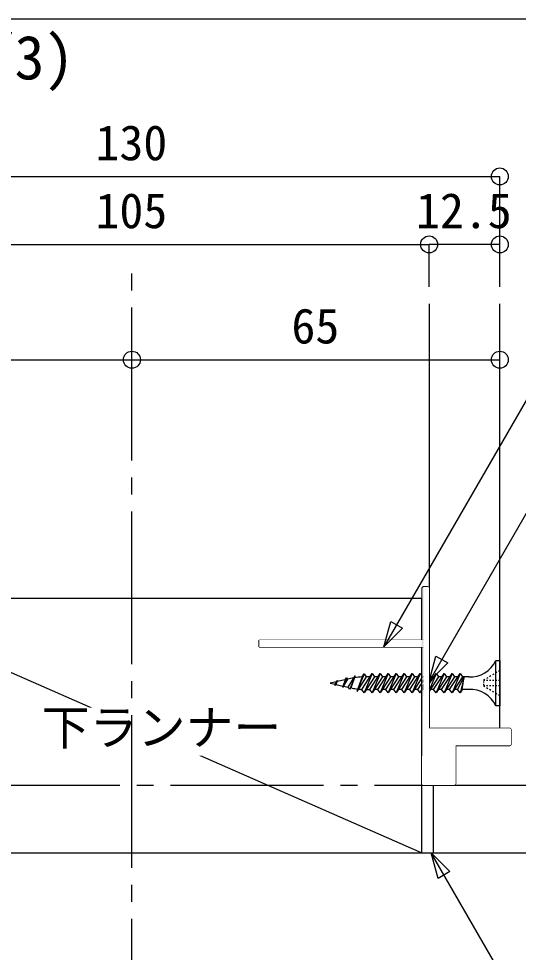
# Model space of a CAD drawing. Units: millimetres on the paper, enlarged 5 times, with parts at other scales. Extents: x -1051 to 1051, y -744 to 744.
# Drawn here: x -45.4 to 101.7, y -532.4 to -257.5 of the extents above; entities that cross this region are included whole.
import ezdxf
from ezdxf.enums import TextEntityAlignment as Align

# ---------------------------------------------------------------- set-up
doc = ezdxf.new("R2010")
doc.units = ezdxf.units.MM
doc.header["$LTSCALE"] = 5
doc.linetypes.add('CHAIN2', pattern=[12, 9, -1, 1, -1])
for name, color, linetype in [('5-0', 7, 'Continuous'), ('6-0', 5, 'Continuous'), ('6-1', 5, 'Continuous')]:
    doc.layers.add(name, color=color, linetype=linetype)
doc.styles.add('ＭＳ ゴシック', font='')
doc.styles.get('ＭＳ ゴシック').set_extended_font_data('MS Gothic')

msp = doc.modelspace()

# ---------------------------------------------------------------- linework, layer by layer
at = {"layer": '5-0', "color": 3}
msp.add_line((-192.5, -257.5), (307.5, -257.5), dxfattribs=at)
at = {"layer": '6-0', "color": 7}
for p, q in [((-97.363, -428.166), (73.304, -428.166)), ((-97.363, -428.166), (73.304, -503.166)), ((73.304, -503.166), (73.304, -428.166)), ((25.471, -442.5), (25.471, -440.5)), ((25.471, -440.5), (74.637, -440.5)), ((25.471, -442.5), (74.637, -442.5)), ((74.637, -442.5), (74.637, -440.5)), ((76.637, -483.166), (76.637, -503.166)), ((76.637, -483.166), (179.631, -483.166)), ((-175.454, -503.166), (179.631, -503.166)), ((-97.363, -503.166), (73.304, -503.166))]:
    msp.add_line(p, q, dxfattribs=at)
at = {"layer": '6-0'}
for p, q in [((95.137, -459.833), (95.137, -446.5)), ((95.137, -446.5), (96.304, -446.5)), ((96.304, -446.5), (96.304, -459.833)), ((56.31, -450.436), (54.171, -455.665)), ((55.649, -455.016), (58.721, -450.291)), ((55.737, -451.316), (56.31, -450.436)), ((56.31, -450.436), (56.928, -451.316)), ((58.721, -450.291), (56.369, -456.041)), ((58.721, -450.291), (59.441, -451.316)), ((60.352, -455.016), (63.425, -450.291)), ((62.704, -455.016), (65.776, -450.291)), ((63.425, -450.291), (64.145, -451.316)), ((65.056, -455.016), (68.128, -450.291)), ((68.128, -450.291), (65.776, -456.041)), ((65.776, -450.291), (66.497, -451.316)), ((67.408, -455.016), (70.48, -450.291)), ((68.128, -450.291), (68.849, -451.316)), ((69.76, -455.016), (72.832, -450.291)), ((70.48, -450.291), (71.2, -451.316)), ((72.112, -455.016), (75.184, -450.291)), ((72.832, -450.291), (73.552, -451.316)), ((74.463, -455.016), (77.536, -450.291)), ((77.536, -450.291), (75.184, -456.041)), ((75.184, -450.291), (75.904, -451.316)), ((76.815, -455.016), (79.887, -450.291)), ((77.536, -450.291), (78.256, -451.316)), ((79.167, -455.016), (82.239, -450.291)), ((79.887, -450.291), (80.608, -451.316)), ((81.519, -455.016), (84.591, -450.291)), ((82.239, -450.291), (82.96, -451.316)), ((84.591, -450.291), (85.312, -451.316)), ((94.547, -450.498), (94.107, -450.76)), ((95.425, -449.974), (94.986, -450.236)), ((96.304, -449.45), (95.865, -449.712)), ((48.2, -452.746), (46.304, -453.166)), ((46.304, -453.166), (47.835, -453.506)), ((47.835, -453.506), (48.474, -452.344)), ((47.857, -453.852), (47.835, -453.506)), ((48.474, -452.344), (47.857, -453.852)), ((48.137, -453.573), (47.857, -453.852)), ((48.137, -453.573), (48.474, -452.344)), ((48.137, -453.573), (50.114, -454.011)), ((50.748, -452.181), (48.367, -452.709)), ((51.137, -451.583), (49.949, -454.487)), ((51.448, -452.026), (49.949, -454.487)), ((50.748, -452.181), (49.949, -454.487)), ((50.748, -452.181), (51.137, -451.583)), ((51.137, -451.583), (51.448, -452.026)), ((52.867, -451.711), (51.448, -452.026)), ((51.679, -454.358), (53.723, -451.009)), ((53.723, -451.009), (52.106, -454.965)), ((53.723, -451.009), (52.397, -454.517)), ((55.737, -451.316), (54.171, -455.665)), ((56.928, -451.316), (54.171, -455.665)), ((59.441, -451.316), (56.369, -456.041)), ((58.054, -451.316), (56.928, -451.316)), ((61.793, -451.316), (58.721, -456.041)), ((60.406, -451.316), (59.441, -451.316)), ((64.145, -451.316), (61.073, -456.041)), ((62.758, -451.316), (61.793, -451.316)), ((66.497, -451.316), (63.425, -456.041)), ((65.11, -451.316), (64.145, -451.316)), ((68.849, -451.316), (65.776, -456.041)), ((67.462, -451.316), (66.497, -451.316)), ((71.2, -451.316), (68.128, -456.041)), ((69.814, -451.316), (68.849, -451.316)), ((73.552, -451.316), (70.48, -456.041)), ((72.165, -451.316), (71.2, -451.316)), ((75.904, -451.316), (72.832, -456.041)), ((74.517, -451.316), (73.552, -451.316)), ((78.256, -451.316), (75.184, -456.041)), ((76.869, -451.316), (75.904, -451.316)), ((80.608, -451.316), (77.536, -456.041)), ((79.221, -451.316), (78.256, -451.316)), ((82.96, -451.316), (79.887, -456.041)), ((81.573, -451.316), (80.608, -451.316)), ((85.312, -451.316), (82.239, -456.041)), ((83.925, -451.316), (82.96, -451.316)), ((83.871, -455.016), (85.767, -451.316)), ((85.258, -455.016), (85.767, -451.316)), ((87.137, -451.316), (85.312, -451.316)), ((91.91, -452.071), (91.471, -452.333)), ((91.91, -452.333), (91.471, -452.333)), ((91.471, -452.666), (91.471, -453)), ((91.471, -453.333), (91.471, -453.666)), ((92.789, -451.547), (92.35, -451.809)), ((92.789, -452.333), (92.35, -452.333)), ((93.668, -451.022), (93.228, -451.284)), ((93.668, -452.333), (93.228, -452.333)), ((94.547, -452.333), (94.107, -452.333)), ((95.425, -452.333), (94.986, -452.333)), ((96.304, -452.333), (95.865, -452.333)), ((50.224, -454.035), (51.679, -454.358)), ((52.106, -454.965), (51.679, -454.358)), ((52.397, -454.517), (52.106, -454.965)), ((52.867, -454.621), (52.397, -454.517)), ((56.369, -456.041), (55.649, -455.016)), ((57.035, -455.016), (58, -455.016)), ((60.352, -455.016), (59.387, -455.016)), ((62.704, -455.016), (61.739, -455.016)), ((65.056, -455.016), (64.091, -455.016)), ((65.776, -456.041), (65.056, -455.016)), ((67.408, -455.016), (66.443, -455.016)), ((69.76, -455.016), (68.795, -455.016)), ((72.112, -455.016), (71.147, -455.016)), ((74.463, -455.016), (73.498, -455.016)), ((75.184, -456.041), (74.463, -455.016)), ((76.815, -455.016), (75.85, -455.016)), ((79.167, -455.016), (78.202, -455.016)), ((81.519, -455.016), (80.554, -455.016)), ((83.871, -455.016), (82.906, -455.016)), ((83.871, -455.016), (82.906, -455.016)), ((85.258, -455.016), (84.591, -456.041)), ((87.137, -455.016), (85.258, -455.016)), ((91.91, -454.262), (91.471, -454)), ((91.91, -454), (91.471, -454)), ((92.789, -454), (92.35, -454)), ((92.789, -454.786), (92.35, -454.524)), ((93.668, -454), (93.228, -454)), ((93.668, -455.31), (93.228, -455.048)), ((94.547, -454), (94.107, -454)), ((94.547, -455.834), (94.107, -455.572)), ((95.425, -454), (94.986, -454)), ((95.425, -456.359), (94.986, -456.097)), ((96.304, -454), (95.865, -454)), ((96.304, -456.883), (95.865, -456.621)), ((96.304, -459.833), (95.137, -459.833))]:
    msp.add_line(p, q, dxfattribs=at)
at = {"layer": '6-0', "color": 6, "linetype": 'CHAIN2'}
msp.add_line((-180.631, -483.166), (193.306, -483.166), dxfattribs=at)
at = {"layer": '6-0', "color": 7}
for points in [[(75.471, -341.5), (75.471, -469.833), (96.304, -469.833), (96.304, -341.5)], [(73.804, -424.833), (73.755, -424.835), (73.707, -424.843), (73.659, -424.854), (73.613, -424.871), (73.568, -424.892), (73.526, -424.917), (73.487, -424.946), (73.418, -425.016), (73.388, -425.055), (73.363, -425.097), (73.342, -425.142), (73.326, -425.188), (73.314, -425.235), (73.307, -425.284), (73.304, -425.333), (73.304, -482.666), (73.314, -482.764), (73.342, -482.858), (73.388, -482.944), (73.451, -483.02), (73.526, -483.082), (73.613, -483.128), (73.707, -483.157), (73.804, -483.166), (82.804, -483.166), (82.902, -483.157), (82.995, -483.128), (83.082, -483.082), (83.158, -483.02), (83.22, -482.944), (83.266, -482.858), (83.295, -482.764), (83.304, -482.666), (83.304, -471.5), (99.137, -471.5), (99.235, -471.49), (99.329, -471.462), (99.415, -471.415), (99.491, -471.353)], [(99.491, -471.353), (99.553, -471.277), (99.599, -471.191), (99.628, -471.097), (99.637, -471), (99.637, -467), (99.628, -466.902), (99.599, -466.808), (99.553, -466.722), (99.491, -466.646), (99.415, -466.584), (99.329, -466.538), (99.235, -466.509), (99.137, -466.5), (75.471, -466.5), (75.471, -442.333), (74.637, -441.5), (75.471, -440.666), (75.471, -425.333), (75.461, -425.235), (75.433, -425.142), (75.387, -425.055), (75.324, -424.979), (75.249, -424.917), (75.162, -424.871), (75.068, -424.843), (74.971, -424.833), (73.804, -424.833)]]:
    msp.add_lwpolyline(points, dxfattribs=at)
at = {"layer": '6-0', "color": 6}
for points in [[(80.964, -447.211), (75.471, -452.704), (77.481, -445.201)], [(78.137, -510.67), (76.127, -503.166), (81.619, -508.659)]]:
    msp.add_lwpolyline(points, close=True, dxfattribs=at)
at = {"layer": '6-0'}
for points in [[(61.073, -450.291), (58.721, -456.041), (58, -455.016)], [(58, -455.016), (61.073, -450.291), (61.793, -451.316)], [(63.425, -450.291), (61.073, -456.041), (60.352, -455.016)], [(65.776, -450.291), (63.425, -456.041), (62.704, -455.016)], [(70.48, -450.291), (68.128, -456.041), (67.408, -455.016)], [(72.832, -450.291), (70.48, -456.041), (69.76, -455.016)], [(75.184, -450.291), (72.832, -456.041), (72.112, -455.016)], [(79.887, -450.291), (77.536, -456.041), (76.815, -455.016)], [(82.239, -450.291), (79.887, -456.041), (79.167, -455.016)], [(84.591, -450.291), (82.239, -456.041), (81.519, -455.016)], [(85.767, -451.316), (84.591, -456.041), (83.871, -455.016)]]:
    msp.add_lwpolyline(points, dxfattribs=at)
at = {"layer": '6-0', "color": 6}
msp.add_lwpolyline([(129.121, -564.643), (111.62, -564.643), (76.127, -503.166)], dxfattribs=at)
at = {"layer": '6-0'}
for centre, radius, start, end in [((87.577, -442.995), 8.333, 266.97583, 335.12706), ((56.474, -467.983), 16.667, 100.78179, 102.5), ((56.474, -467.983), 16.667, 92.55449, 100.25683), ((56.474, -438.35), 16.667, 257.5, 263.02102), ((56.474, -438.35), 16.667, 263.70254, 267.20485), ((87.577, -463.338), 8.333, 24.87294, 93.02417)]:
    msp.add_arc(centre, radius, start, end, dxfattribs=at)
at = {"layer": '6-0', "color": 7}
for points in [[(99.553, -466.722), (99.553, -471.277), (99.599, -466.808)], [(99.553, -471.277), (99.599, -471.191), (99.599, -466.808)], [(99.599, -466.808), (99.599, -471.191), (99.628, -466.902)], [(99.599, -471.191), (99.628, -471.097), (99.628, -466.902)], [(99.628, -466.902), (99.628, -471.097), (99.637, -467)], [(99.628, -471.097), (99.637, -471), (99.637, -467)]]:
    msp.add_solid(points, dxfattribs=at)
at = {"layer": '6-1'}
for p, q in [((-120.363, -303.966), (96.304, -303.966)), ((96.304, -336.5), (96.304, -303.966)), ((-99.529, -323.966), (75.471, -323.966)), ((75.471, -336.5), (75.471, -323.966)), ((75.471, -336.5), (75.471, -323.966)), ((96.304, -323.966), (75.471, -323.966)), ((96.304, -336.5), (96.304, -323.966)), ((-120.363, -357.918), (-12.029, -357.918)), ((-12.029, -375.403), (-12.029, -357.918)), ((-12.029, -377.561), (-12.029, -357.918)), ((-12.029, -357.918), (96.304, -357.918)), ((96.304, -380.508), (96.304, -357.918))]:
    msp.add_line(p, q, dxfattribs=at)
for centre in [(96.304, -303.966), (75.471, -323.966), (75.471, -323.966), (96.304, -323.966), (-12.029, -357.918), (-12.029, -357.918), (96.304, -357.918)]:
    msp.add_circle(centre, 2.5, dxfattribs=at)

# ---------------------------------------------------------------- texts
at = {"layer": '6-1', "color": 7, "style": 'ＭＳ ゴシック'}
for s, p in [('130', (-22.754, -302.299)), ('105', (-22.754, -322.299)), ('12.5', (71.635, -322.299)), ('65', (34.941, -356.251))]:
    msp.add_text(s, height=10.35, dxfattribs=at).set_placement(p, align=Align.BOTTOM_LEFT)

# ---------------------------------------------------------------- wipeouts: each hides what was drawn before it
at = {"color": 7}
msp.add_wipeout([(-187.496, -279.274), (-187.496, -261.635), (-28.394, -261.635), (-28.394, -279.274)], dxfattribs=at)

# ---------------------------------------------------------------- next in the draw order: texts
at = {"layer": '6-0', "color": 7, "style": 'ＭＳ ゴシック'}
msp.add_text('●A-A断面図(S=1/3)', height=12.93, dxfattribs=at).set_placement((-187.496, -279.274), align=Align.BOTTOM_LEFT)

# ---------------------------------------------------------------- next in the draw order: wipeouts: each hides what was drawn before it
at = {"color": 7}
for points in [[(25.471, -442.5), (25.471, -440.5), (74.637, -440.5), (74.637, -442.5)], [(-38.593, -474.486), (-38.593, -460.375), (32.244, -460.375), (32.244, -474.486)], [(99.491, -471.353), (99.553, -471.277), (99.553, -466.722), (99.553, -466.722)]]:
    msp.add_wipeout(points, dxfattribs=at)

# ---------------------------------------------------------------- next in the draw order: linework, layer by layer
at = {"layer": '6-0', "color": 6, "linetype": 'CHAIN2'}
msp.add_line((-12.029, -567.578), (-12.029, -332.045), dxfattribs=at)
at = {"layer": '6-0', "color": 7}
for p, q in [((74.637, -443), (74.637, -440)), ((74.637, -440), (75.471, -440)), ((75.471, -443), (75.471, -440)), ((74.637, -443), (75.471, -443))]:
    msp.add_line(p, q, dxfattribs=at)
at = {"layer": '6-0', "color": 6}
msp.add_lwpolyline([(67.642, -437.007), (62.149, -442.5), (64.159, -434.996)], close=True, dxfattribs=at)

# ---------------------------------------------------------------- next in the draw order: texts
at = {"layer": '6-0', "color": 7, "style": 'ＭＳ ゴシック'}
msp.add_text('下ランナー', height=10.35, dxfattribs=at).set_placement((-38.593, -474.486), align=Align.BOTTOM_LEFT)

# ---------------------------------------------------------------- next in the draw order: wipeouts: each hides what was drawn before it
at = {"color": 7}
msp.add_wipeout([(99.491, -466.646), (99.491, -471.353), (99.553, -466.722), (99.553, -466.722)], dxfattribs=at)

# ---------------------------------------------------------------- next in the draw order: wipeouts: each hides what was drawn before it
for points in [[(74.637, -443), (74.637, -440), (75.471, -440), (75.471, -443)], [(99.415, -471.415), (99.491, -471.353), (99.491, -466.646), (99.491, -466.646)]]:
    msp.add_wipeout(points, dxfattribs=at)

# ---------------------------------------------------------------- next in the draw order: linework, layer by layer
at = {"layer": '6-0', "color": 6}
for points in [[(128.029, -350.157), (115.463, -350.157), (62.149, -442.5)], [(128.029, -383.436), (115.463, -383.436), (75.471, -452.704)]]:
    msp.add_lwpolyline(points, dxfattribs=at)
at = {"layer": '6-0', "color": 7}
for points in [[(75.433, -425.142), (75.471, -440.666), (75.461, -425.235)], [(75.461, -425.235), (75.471, -440.666), (75.471, -425.333)]]:
    msp.add_solid(points, dxfattribs=at)

# ---------------------------------------------------------------- next in the draw order: wipeouts: each hides what was drawn before it
at = {"color": 7}
msp.add_wipeout([(99.415, -466.584), (99.415, -471.415), (99.491, -466.646), (99.491, -466.646)], dxfattribs=at)

# ---------------------------------------------------------------- next in the draw order: wipeouts: each hides what was drawn before it
for points in [[(75.387, -425.055), (75.471, -440.666), (75.433, -425.142), (75.433, -425.142)], [(99.329, -471.462), (99.415, -471.415), (99.415, -466.584), (99.415, -466.584)]]:
    msp.add_wipeout(points, dxfattribs=at)

# ---------------------------------------------------------------- next in the draw order: wipeouts: each hides what was drawn before it
for points in [[(75.324, -424.979), (75.471, -440.666), (75.387, -425.055), (75.387, -425.055)], [(99.329, -466.538), (99.329, -471.462), (99.415, -466.584), (99.415, -466.584)]]:
    msp.add_wipeout(points, dxfattribs=at)

# ---------------------------------------------------------------- next in the draw order: wipeouts: each hides what was drawn before it
for points in [[(75.249, -424.917), (75.471, -440.666), (75.324, -424.979), (75.324, -424.979)], [(99.235, -471.49), (99.329, -471.462), (99.329, -466.538), (99.329, -466.538)]]:
    msp.add_wipeout(points, dxfattribs=at)

# ---------------------------------------------------------------- next in the draw order: wipeouts: each hides what was drawn before it
for points in [[(75.162, -424.871), (75.471, -440.666), (75.249, -424.917), (75.249, -424.917)], [(99.235, -466.509), (99.235, -471.49), (99.329, -466.538), (99.329, -466.538)]]:
    msp.add_wipeout(points, dxfattribs=at)

# ---------------------------------------------------------------- next in the draw order: wipeouts: each hides what was drawn before it
for points in [[(75.068, -424.843), (75.471, -440.666), (75.162, -424.871), (75.162, -424.871)], [(99.137, -471.5), (99.235, -471.49), (99.235, -466.509), (99.235, -466.509)]]:
    msp.add_wipeout(points, dxfattribs=at)

# ---------------------------------------------------------------- next in the draw order: wipeouts: each hides what was drawn before it
for points in [[(74.971, -424.833), (75.471, -440.666), (75.068, -424.843), (75.068, -424.843)], [(99.137, -466.5), (99.137, -471.5), (99.235, -466.509), (99.235, -466.509)]]:
    msp.add_wipeout(points, dxfattribs=at)

# ---------------------------------------------------------------- next in the draw order: wipeouts: each hides what was drawn before it
for points in [[(74.637, -441.5), (75.471, -440.666), (74.971, -424.833), (74.971, -424.833)], [(83.304, -471.5), (99.137, -471.5), (99.137, -466.5), (99.137, -466.5)]]:
    msp.add_wipeout(points, dxfattribs=at)

# ---------------------------------------------------------------- next in the draw order: wipeouts: each hides what was drawn before it
msp.add_wipeout([(73.804, -483.166), (74.637, -441.5), (74.971, -424.833), (74.971, -424.833)], dxfattribs=at)

# ---------------------------------------------------------------- next in the draw order: wipeouts: each hides what was drawn before it
msp.add_wipeout([(74.637, -441.5), (75.471, -466.5), (75.471, -442.333), (75.471, -442.333)], dxfattribs=at)

# ---------------------------------------------------------------- next in the draw order: wipeouts: each hides what was drawn before it
msp.add_wipeout([(73.804, -483.166), (75.471, -466.5), (74.637, -441.5), (74.637, -441.5)], dxfattribs=at)

# ---------------------------------------------------------------- next in the draw order: wipeouts: each hides what was drawn before it
msp.add_wipeout([(75.471, -466.5), (83.304, -471.5), (99.137, -466.5), (99.137, -466.5)], dxfattribs=at)

# ---------------------------------------------------------------- next in the draw order: linework, layer by layer
at = {"layer": '6-0', "color": 7}
for points in [[(83.266, -482.858), (83.295, -482.764), (83.304, -471.5)], [(83.295, -482.764), (83.304, -482.666), (83.304, -471.5)]]:
    msp.add_solid(points, dxfattribs=at)

# ---------------------------------------------------------------- next in the draw order: wipeouts: each hides what was drawn before it
at = {"color": 7}
msp.add_wipeout([(83.22, -482.944), (83.266, -482.858), (83.304, -471.5), (83.304, -471.5)], dxfattribs=at)

# ---------------------------------------------------------------- next in the draw order: wipeouts: each hides what was drawn before it
msp.add_wipeout([(83.158, -483.02), (83.22, -482.944), (83.304, -471.5), (83.304, -471.5)], dxfattribs=at)

# ---------------------------------------------------------------- next in the draw order: wipeouts: each hides what was drawn before it
msp.add_wipeout([(83.082, -483.082), (83.158, -483.02), (83.304, -471.5), (83.304, -471.5)], dxfattribs=at)

# ---------------------------------------------------------------- next in the draw order: wipeouts: each hides what was drawn before it
msp.add_wipeout([(82.995, -483.128), (83.082, -483.082), (83.304, -471.5), (83.304, -471.5)], dxfattribs=at)

# ---------------------------------------------------------------- next in the draw order: wipeouts: each hides what was drawn before it
msp.add_wipeout([(82.902, -483.157), (82.995, -483.128), (83.304, -471.5), (83.304, -471.5)], dxfattribs=at)

# ---------------------------------------------------------------- next in the draw order: wipeouts: each hides what was drawn before it
msp.add_wipeout([(82.804, -483.166), (82.902, -483.157), (83.304, -471.5), (83.304, -471.5)], dxfattribs=at)

# ---------------------------------------------------------------- next in the draw order: wipeouts: each hides what was drawn before it
msp.add_wipeout([(75.471, -466.5), (82.804, -483.166), (83.304, -471.5), (83.304, -471.5)], dxfattribs=at)

# ---------------------------------------------------------------- next in the draw order: wipeouts: each hides what was drawn before it
msp.add_wipeout([(73.804, -483.166), (82.804, -483.166), (75.471, -466.5), (75.471, -466.5)], dxfattribs=at)

# ---------------------------------------------------------------- next in the draw order: wipeouts: each hides what was drawn before it
msp.add_wipeout([(73.804, -424.833), (73.804, -483.166), (74.971, -424.833), (74.971, -424.833)], dxfattribs=at)

# ---------------------------------------------------------------- next in the draw order: linework, layer by layer
at = {"layer": '6-0', "color": 7}
msp.add_solid([(73.755, -424.835), (73.804, -483.166), (73.804, -424.833)], dxfattribs=at)

# ---------------------------------------------------------------- next in the draw order: wipeouts: each hides what was drawn before it
at = {"color": 7}
msp.add_wipeout([(73.707, -483.157), (73.804, -483.166), (73.755, -424.835), (73.755, -424.835)], dxfattribs=at)

# ---------------------------------------------------------------- next in the draw order: linework, layer by layer
at = {"layer": '6-0', "color": 7}
for points in [[(73.659, -424.854), (73.707, -483.157), (73.707, -424.843)], [(73.707, -424.843), (73.707, -483.157), (73.755, -424.835)]]:
    msp.add_solid(points, dxfattribs=at)

# ---------------------------------------------------------------- next in the draw order: wipeouts: each hides what was drawn before it
at = {"color": 7}
msp.add_wipeout([(73.613, -483.128), (73.707, -483.157), (73.659, -424.854), (73.659, -424.854)], dxfattribs=at)

# ---------------------------------------------------------------- next in the draw order: linework, layer by layer
at = {"layer": '6-0', "color": 7}
for points in [[(73.568, -424.892), (73.613, -483.128), (73.613, -424.871)], [(73.613, -424.871), (73.613, -483.128), (73.659, -424.854)]]:
    msp.add_solid(points, dxfattribs=at)

# ---------------------------------------------------------------- next in the draw order: wipeouts: each hides what was drawn before it
at = {"color": 7}
msp.add_wipeout([(73.526, -483.082), (73.613, -483.128), (73.568, -424.892), (73.568, -424.892)], dxfattribs=at)

# ---------------------------------------------------------------- next in the draw order: linework, layer by layer
at = {"layer": '6-0', "color": 7}
for points in [[(73.487, -424.946), (73.526, -483.082), (73.526, -424.917)], [(73.526, -424.917), (73.526, -483.082), (73.568, -424.892)]]:
    msp.add_solid(points, dxfattribs=at)

# ---------------------------------------------------------------- next in the draw order: wipeouts: each hides what was drawn before it
at = {"color": 7}
msp.add_wipeout([(73.451, -483.02), (73.526, -483.082), (73.487, -424.946), (73.487, -424.946)], dxfattribs=at)

# ---------------------------------------------------------------- next in the draw order: wipeouts: each hides what was drawn before it
msp.add_wipeout([(73.418, -425.016), (73.451, -483.02), (73.487, -424.946), (73.487, -424.946)], dxfattribs=at)

# ---------------------------------------------------------------- next in the draw order: wipeouts: each hides what was drawn before it
msp.add_wipeout([(73.388, -482.944), (73.451, -483.02), (73.418, -425.016), (73.418, -425.016)], dxfattribs=at)

# ---------------------------------------------------------------- next in the draw order: linework, layer by layer
at = {"layer": '6-0', "color": 7}
for points in [[(73.304, -482.666), (73.314, -482.764), (73.307, -425.284)], [(73.304, -425.333), (73.304, -482.666), (73.307, -425.284)], [(73.307, -425.284), (73.314, -482.764), (73.314, -425.235)], [(73.314, -482.764), (73.342, -482.858), (73.326, -425.188)], [(73.314, -425.235), (73.314, -482.764), (73.326, -425.188)], [(73.326, -425.188), (73.342, -482.858), (73.342, -425.142)], [(73.342, -482.858), (73.388, -482.944), (73.363, -425.097)], [(73.342, -425.142), (73.342, -482.858), (73.363, -425.097)], [(73.363, -425.097), (73.388, -482.944), (73.388, -425.055)], [(73.388, -425.055), (73.388, -482.944), (73.418, -425.016)]]:
    msp.add_solid(points, dxfattribs=at)

doc.saveas('drawing.dxf')
